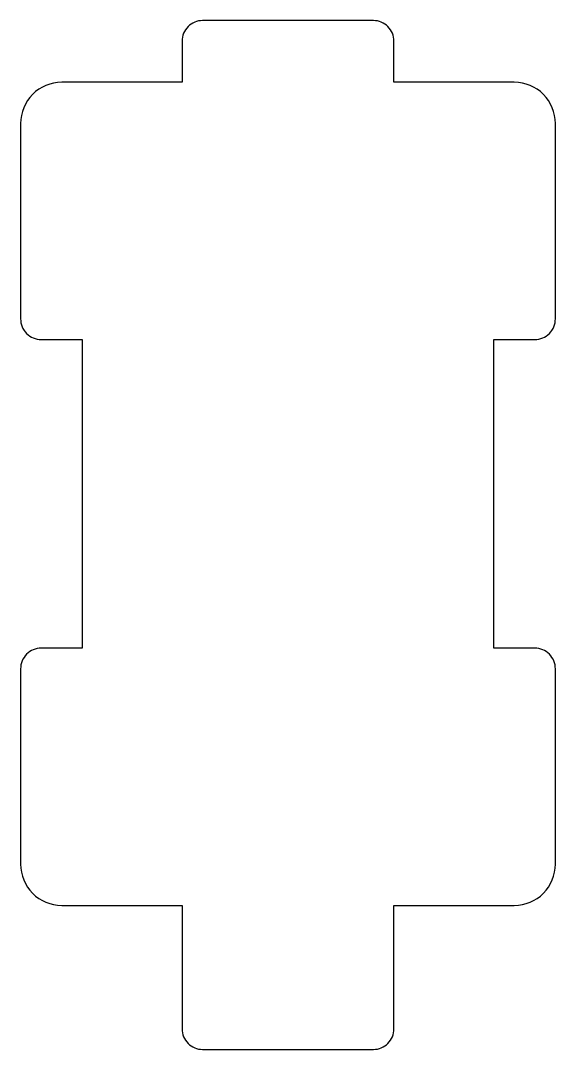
# Model space of a CAD drawing. Header units: millimetres. Extents: x -13 to 13, y -27 to 23.
import ezdxf

# ---------------------------------------------------------------- set-up
doc = ezdxf.new("R2010")
doc.units = ezdxf.units.MM

msp = doc.modelspace()

# ---------------------------------------------------------------- linework, layer by layer
msp.add_lwpolyline([(-13, 8.5, 0.414214), (-12, 7.5), (-10, 7.5), (-10, -7.5), (-12, -7.5, 0.414214), (-13, -8.5), (-13, -18, 0.414214), (-11, -20), (-5.15, -20), (-5.15, -26, 0.414214), (-4.15, -27), (4.15, -27, 0.414214), (5.15, -26), (5.15, -20), (11, -20, 0.414214), (13, -18), (13, -8.5, 0.414214), (12, -7.5), (10, -7.5), (10, 7.5), (12, 7.5, 0.414214), (13, 8.5), (13, 18, 0.414214), (11, 20), (5.15, 20), (5.15, 22, 0.414214), (4.15, 23), (-4.15, 23, 0.414214), (-5.15, 22), (-5.15, 20), (-11, 20, 0.414214), (-13, 18)], format="xyb", close=True)

doc.saveas('drawing.dxf')
